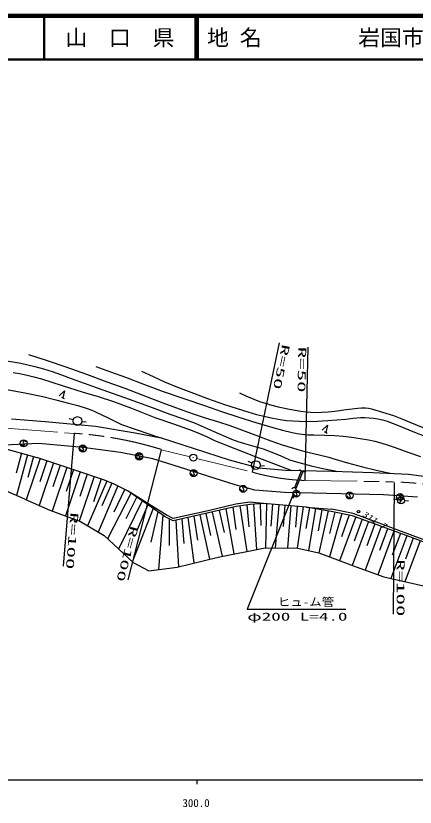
# Model space of a CAD drawing. Units: millimetres, scale not verified. Extents: x 300721 to 940721, y 14804 to 374804.
# Drawn here: x 587262 to 678784, y 193519 to 374804 of the extents above; entities that cross this region are included whole.
import ezdxf
from ezdxf.enums import TextEntityAlignment as Align

# ---------------------------------------------------------------- set-up
doc = ezdxf.new("R2010")
doc.units = ezdxf.units.MM
doc.header["$LTSCALE"] = 1000
doc.linetypes.add('CHAIN', pattern=[18.5, 12, -1.5, 3.5, -1.5])
for name, color, linetype, lineweight in [('M-BGD', 7, 'Continuous', 25), ('M-BMK', 2, 'CHAIN', 13), ('M-TTL', 2, 'Continuous', 140), ('M-TTL-BAND', 7, 'Continuous', 25), ('M-TTL-LINE', 7, 'Continuous', 50)]:
    doc.layers.add(name, color=color, linetype=linetype, lineweight=lineweight)
doc.layers.add('M-TTL-TXT', color=7, linetype='Continuous')
doc.styles.add('ＭＳ ゴシック', font='')
doc.styles.get('ＭＳ ゴシック').set_extended_font_data('MS Gothic')

# ---------------------------------------------------------------- blocks, each defined once
blk = doc.blocks.new('BUHIN1')
at = {"color": 7, "linetype": 'Continuous', "lineweight": 25}
for radius in [796, 24]:
    blk.add_circle((0, 0), radius, dxfattribs=at)
blk = doc.blocks.new('BUHIN39')
at = {"color": 7, "linetype": 'Continuous', "lineweight": 25}
blk.add_circle((0, 0), 298, dxfattribs=at)
blk = doc.blocks.new('BUHIN41')
at = {"color": 7, "linetype": 'Continuous', "lineweight": 25}
blk.add_line((-276, -763), (272, -1092), dxfattribs=at)
blk.add_lwpolyline([(-828, -431), (412, 686), (8, -934)], dxfattribs=at)
blk = doc.blocks.new('BUHIN44')
at = {"color": 7, "linetype": 'Continuous', "lineweight": 25}
blk.add_line((410, 682), (-410, -682), dxfattribs=at)
blk.add_circle((0, 0), 796, dxfattribs=at)
blk = doc.blocks.new('BUHIN47')
at = {"color": 7, "linetype": 'Continuous', "lineweight": 25}
blk.add_circle((0, 0), 995, dxfattribs=at)
blk = doc.blocks.new('BUHIN49')
at = {"color": 7, "linetype": 'Continuous', "lineweight": 25}
blk.add_lwpolyline([(478, 315), (465, 378), (428, 433), (365, 490), (258, 554), (155, 584), (48, 578), (-42, 529), (-92, 452), (-120, 399), (-134, 314), (-108, 247), (136, -194), (140, -280), (116, -382), (59, -460), (-4, -511), (-89, -544), (-214, -511), (-371, -416), (-434, -365), (-480, -295), (-504, -210), (-505, -103)], dxfattribs=at)
blk.add_circle((0, 0), 796, dxfattribs=at)

msp = doc.modelspace()

# ---------------------------------------------------------------- linework, layer by layer
at = {"layer": 'M-BGD'}
for p, q in [((641531, 270244), (647696, 299916)), ((653554, 268394), (654248, 298914)), ((586301, 282460), (593958, 281888)), ((593958, 281888), (605554, 280793)), ((600441, 282215), (599468, 282446)), ((602409, 281882), (603404, 281779)), ((605554, 280793), (614624, 279272)), ((614624, 279272), (620553, 278149)), ((600646, 279107), (598126, 248734)), ((620553, 278149), (628105, 275657)), ((592524, 276830), (582344, 276309)), ((582344, 276309), (592042, 273650)), ((602631, 275938), (592524, 276830)), ((611268, 274746), (602631, 275938)), ((628105, 275657), (636192, 273074)), ((588579, 274600), (587330, 270044)), ((589964, 274220), (587409, 264902)), ((591350, 273840), (590044, 269077)), ((618642, 273328), (611268, 274746)), ((620608, 275352), (612908, 245598)), ((592808, 273394), (589648, 263915)), ((601233, 270586), (592042, 273650)), ((595872, 272373), (592621, 262620)), ((594340, 272884), (592737, 268076)), ((623297, 271879), (618642, 273328)), ((636192, 273074), (642953, 271276)), ((641388, 272316), (640483, 272741)), ((598936, 271352), (595604, 261357)), ((597404, 271863), (595755, 266918)), ((602029, 270317), (598622, 260232)), ((600467, 270841), (598792, 265817)), ((607600, 268435), (601233, 270586)), ((637516, 267369), (623297, 271879)), ((642953, 271276), (649076, 270706)), ((643291, 271820), (644288, 271751)), ((649076, 270706), (659739, 270464)), ((652630, 270530), (651093, 266694)), ((653010, 270402), (651441, 266484)), ((659739, 270464), (669097, 270192)), ((669097, 270192), (677241, 269831)), ((605212, 269242), (601772, 259058)), ((603621, 269779), (601909, 264712)), ((606804, 268704), (605035, 263468)), ((609792, 267486), (607600, 268435)), ((677241, 269831), (687700, 268399)), ((608148, 268198), (603719, 257961)), ((610606, 267102), (606127, 256526)), ((609244, 267724), (606999, 262534)), ((613046, 265949), (609792, 267486)), ((642008, 266170), (637516, 267369)), ((673978, 267931), (673746, 237733)), ((589340, 264049), (583897, 266454)), ((613687, 265493), (608303, 254962)), ((612233, 266334), (609754, 261087)), ((618177, 262296), (613046, 265949)), ((618351, 262540), (613046, 265949)), ((650929, 265358), (640296, 238864)), ((648855, 265629), (642008, 266170)), ((671551, 265034), (648855, 265629)), ((650929, 265358), (650823, 264323)), ((679322, 264516), (671551, 265034)), ((589340, 264049), (595020, 261575)), ((616253, 263666), (610809, 252652)), ((614970, 264579), (612436, 259539)), ((637683, 262895), (631345, 261428)), ((640897, 263387), (637720, 262902)), ((640972, 262892), (637796, 262408)), ((644014, 263086), (640897, 263387)), ((644014, 263086), (640972, 262892)), ((641733, 262941), (642394, 252559)), ((643254, 263038), (643375, 258039)), ((653822, 262257), (644014, 263086)), ((644715, 263027), (644499, 252892)), ((646116, 262908), (645693, 257903)), ((674801, 263927), (673818, 264116)), ((676286, 263738), (677284, 263676)), ((595020, 261575), (602058, 258951)), ((618725, 261921), (613930, 249619)), ((617535, 262752), (615065, 257044)), ((621468, 260046), (618177, 262296)), ((619822, 261171), (618184, 254236)), ((621692, 260493), (618351, 262540)), ((631345, 261428), (623354, 259659)), ((637796, 262408), (631453, 260940)), ((632246, 261124), (634586, 251012)), ((633832, 261490), (635008, 256409)), ((635417, 261857), (637219, 251534)), ((637003, 262224), (637707, 257149)), ((638590, 262529), (640178, 252120)), ((640178, 262771), (640658, 257758)), ((647517, 262790), (646681, 252907)), ((648918, 262671), (648506, 257794)), ((650319, 262553), (649505, 252926)), ((651720, 262434), (651319, 257685)), ((653122, 262316), (651775, 252871)), ((654539, 262136), (653734, 257372)), ((659554, 261288), (653822, 262257)), ((653822, 262257), (659654, 261778)), ((655972, 261893), (654348, 252287)), ((657405, 261651), (656586, 256808)), ((658838, 261409), (656684, 251757)), ((660370, 261121), (659149, 256228)), ((664446, 260287), (659554, 261288)), ((664584, 260769), (659654, 261778)), ((620919, 260421), (619968, 247947)), ((623288, 259132), (621468, 260046)), ((623354, 259659), (621692, 260493)), ((622378, 259589), (622373, 253479)), ((631453, 260940), (623288, 259132)), ((623968, 259283), (624551, 248596)), ((625329, 259584), (625760, 253924)), ((626690, 259886), (628078, 249461)), ((628051, 260187), (628924, 254682)), ((629412, 260488), (631659, 250340)), ((630773, 260789), (631893, 255730)), ((662000, 260787), (659148, 250842)), ((665176, 260016), (661450, 249982)), ((663631, 260454), (661918, 255430)), ((677570, 255414), (664446, 260287)), ((677744, 255883), (664584, 260769)), ((666634, 259474), (664770, 254456)), ((602058, 258951), (607482, 255718)), ((668092, 258933), (664364, 248894)), ((671008, 257850), (667284, 247820)), ((669550, 258392), (667687, 253373)), ((607482, 255718), (614145, 249579)), ((673925, 256767), (670207, 246754)), ((672467, 257309), (670606, 252298)), ((676841, 255685), (673205, 245892)), ((675383, 256226), (673528, 251230)), ((684051, 253512), (677744, 255883)), ((679935, 254525), (676421, 245176)), ((678358, 255118), (676560, 250332)), ((683876, 253044), (677570, 255414)), ((633619, 250820), (644058, 252889)), ((644058, 252889), (651472, 252940)), ((651472, 252940), (656717, 251750)), ((624224, 248516), (633619, 250820)), ((656717, 251750), (665250, 248563)), ((614145, 249579), (617764, 247652)), ((617764, 247652), (624224, 248516)), ((665250, 248563), (671570, 246256)), ((671570, 246256), (683986, 243493)), ((640296, 238864), (662869, 238864))]:
    msp.add_line(p, q, dxfattribs=at)
for points in [[(584201, 295884), (588429, 295199), (590014, 294874), (591587, 294489), (593589, 293927), (595583, 293305), (597767, 292559), (599931, 291756), (602898, 290623), (605887, 289545), (609557, 288291), (613205, 286982), (617888, 285270), (622592, 283577), (625473, 282549), (628342, 281462), (632497, 279626), (636676, 277846), (638172, 277318), (639698, 276844), (641844, 276241), (643980, 275577), (645713, 274939), (647437, 274240), (648719, 273685), (649992, 273116)], [(590166, 297234), (594473, 295830), (598759, 294370), (603450, 292684), (608152, 290990), (612254, 289483), (616341, 287917), (620940, 286146), (625558, 284432), (628097, 283551), (630655, 282727), (633504, 281857), (636343, 280927), (641012, 279183), (645686, 277424), (648288, 276546), (650909, 275725), (652677, 275226), (654460, 274786), (656743, 274253), (659013, 273662), (659455, 273540), (659898, 273417)], [(605562, 294482), (608994, 293274), (612414, 292007), (616726, 290358), (621058, 288766), (625762, 287121), (630486, 285501), (634419, 284162), (638382, 282877), (642245, 281672), (646124, 280526), (648350, 279903), (650591, 279338), (651706, 279119), (652840, 278959), (654210, 278844), (655588, 278790), (657974, 278751), (660354, 278653), (662285, 278480), (664209, 278248), (666170, 277973), (668121, 277639), (669526, 277336), (670927, 276972), (672562, 276475), (674188, 275918), (677093, 274846), (680016, 273831)], [(586652, 293122), (588119, 292878), (589575, 292575), (591359, 292130), (593139, 291625), (597900, 290120), (602668, 288625), (606167, 287560), (609646, 286437), (611713, 285694), (613759, 284894), (616422, 283832), (619114, 282823), (623416, 281363), (627709, 279843), (629339, 279159), (630945, 278420), (631878, 277967), (632817, 277503)], [(616082, 293403), (618713, 292164), (621369, 290980), (624350, 289769), (627354, 288612), (631222, 287169), (635110, 285782), (637752, 284896), (640413, 284067), (642433, 283503), (644470, 282997), (646142, 282637), (647834, 282335), (649269, 282136), (650711, 281996), (652268, 281915), (653839, 281893), (656311, 281955), (658786, 282076), (660848, 282224), (662908, 282432), (664597, 282635), (666288, 282777), (667246, 282793), (668206, 282748), (669203, 282638), (670203, 282468), (671279, 282220), (672336, 281913), (673753, 281420), (675149, 280870), (678269, 279580), (681407, 278324)], [(565950, 291688), (569388, 291233), (572833, 290837), (576385, 290477), (579937, 290057), (582565, 289668), (585194, 289218), (589336, 288425), (593463, 287573), (596405, 286858), (599344, 286081), (601492, 285507), (603630, 284873), (604655, 284485), (605657, 284041), (608547, 282599), (611466, 281208)], [(638492, 288474), (640126, 287696), (641794, 286968), (643095, 286476), (644416, 286041), (645899, 285621), (647404, 285257), (649985, 284703), (652585, 284205), (653704, 284060), (654831, 283974), (656052, 283943), (657283, 283972), (658839, 284082), (660387, 284252), (662997, 284629), (665622, 284947), (666492, 284990), (667372, 284972), (668076, 284896), (668770, 284761), (671321, 284020), (673850, 283223), (675726, 282511), (677591, 281738), (680919, 280326)], [(611466, 281208), (614599, 280088), (617751, 279024), (619304, 278531), (620869, 278045)], [(632817, 277503), (637464, 275689), (642124, 273884), (646322, 272274), (650524, 270673)], [(649992, 273116), (652462, 272389), (654958, 271716), (657636, 271096), (660338, 270532), (660584, 270482), (660829, 270432)], [(659898, 273417), (663304, 272431), (666725, 271503), (669873, 270738), (673032, 270018)]]:
    msp.add_lwpolyline(points, dxfattribs=at)
for centre, radius, start, end in [((653102, 271292), 894, 200.57808, 300.84183), ((650984, 266115), 590, 1.48123, 142.35187)]:
    msp.add_arc(centre, radius, start, end, dxfattribs=at)
at = {"layer": 'M-BMK'}
for p, q in [((529615, 284478), (600657, 279128)), ((620598, 275368), (627184, 273763)), ((628641, 273408), (641423, 270293)), ((653509, 268357), (673832, 268043))]:
    msp.add_line(p, q, dxfattribs=at)
for centre, radius, start, end in [((594797, 191729), 87638, 72.83851, 86.11695), ((655271, 318755), 50424, 254.18311, 268.17615), ((669120, 146556), 121583, 78.98305, 87.72951)]:
    msp.add_arc(centre, radius, start, end, dxfattribs=at)
at = {"layer": 'M-TTL'}
msp.add_line((940721, 374804), (300721, 374804), dxfattribs=at)
at = {"layer": 'M-TTL-BAND'}
for p, q in [((300721, 199804), (839721, 199804)), ((628721, 199804), (628721, 198804))]:
    msp.add_line(p, q, dxfattribs=at)
at = {"layer": 'M-TTL-LINE'}
for p, q in [((593721, 374804), (593721, 364804)), ((628471, 374804), (628471, 364804)), ((628971, 374804), (628971, 364804)), ((300721, 364804), (940721, 364804))]:
    msp.add_line(p, q, dxfattribs=at)

# ---------------------------------------------------------------- block references
at = {"layer": 'M-BGD'}
for name, p in [('BUHIN41', (598032, 288212)), ('BUHIN47', (601414, 281984)), ('BUHIN41', (658308, 280319)), ('BUHIN49', (589033, 276866)), ('BUHIN49', (602589, 275692)), ('BUHIN49', (602629, 275663)), ('BUHIN49', (615469, 273932)), ('BUHIN49', (615529, 273837)), ('BUHIN1', (627917, 273602)), ('BUHIN47', (642293, 271890)), ('BUHIN49', (628006, 270037)), ('BUHIN49', (639370, 266446)), ('BUHIN49', (651518, 265330)), ('BUHIN49', (663760, 264916)), ('BUHIN49', (675335, 264568)), ('BUHIN44', (675537, 263785)), ('BUHIN39', (665781, 261218))]:
    msp.add_blockref(name, p, dxfattribs=at)

# ---------------------------------------------------------------- texts
at = {"layer": 'M-BGD', "style": 'ＭＳ ゴシック', "width": 2.1}
for s, rotation, p in [('R=50', 258.3, (647775, 299792)), ('R=50', 269, (651452, 299011)), ('R=100', 265.2, (599269, 261163)), ('R=100', 255.2, (613086, 258234)), ('R=100', 270, (673996, 250317))]:
    msp.add_text(s, height=1833, rotation=rotation, dxfattribs=at).set_placement(p, align=Align.BOTTOM_LEFT)
at = {"layer": 'M-BGD', "style": 'ＭＳ ゴシック', "oblique": 15, "width": 1.35}
msp.add_text('311.7', height=1320, rotation=329, dxfattribs=at).set_placement((666310, 259988), align=Align.BOTTOM_LEFT)
at = {"layer": 'M-BGD', "style": 'ＭＳ ゴシック'}
for s, width, p in [('ヒュ-ム管', 1.15, (647293, 239058)), ('φ200 L=4.0', 1.75, (640300, 235704))]:
    msp.add_text(s, height=1833, dxfattribs=dict(at, width=width)).set_placement(p, align=Align.BOTTOM_LEFT)
at = {"layer": 'M-TTL-BAND', "style": 'ＭＳ ゴシック'}
msp.add_text('300.0', height=1833, dxfattribs=at).set_placement((628565, 192999), align=Align.BOTTOM_CENTER)
at = {"layer": 'M-TTL-TXT', "style": 'ＭＳ ゴシック'}
msp.add_text('山\u3000口\u3000県', height=3666, dxfattribs=at).set_placement((611096, 369804), align=Align.MIDDLE_CENTER)
for s, p in [('地 名', (631100, 369804)), ('岩国市美和町北中山', (665744, 369804))]:
    msp.add_text(s, height=3666, dxfattribs=at).set_placement(p, align=Align.MIDDLE_LEFT)

doc.saveas('drawing.dxf')
